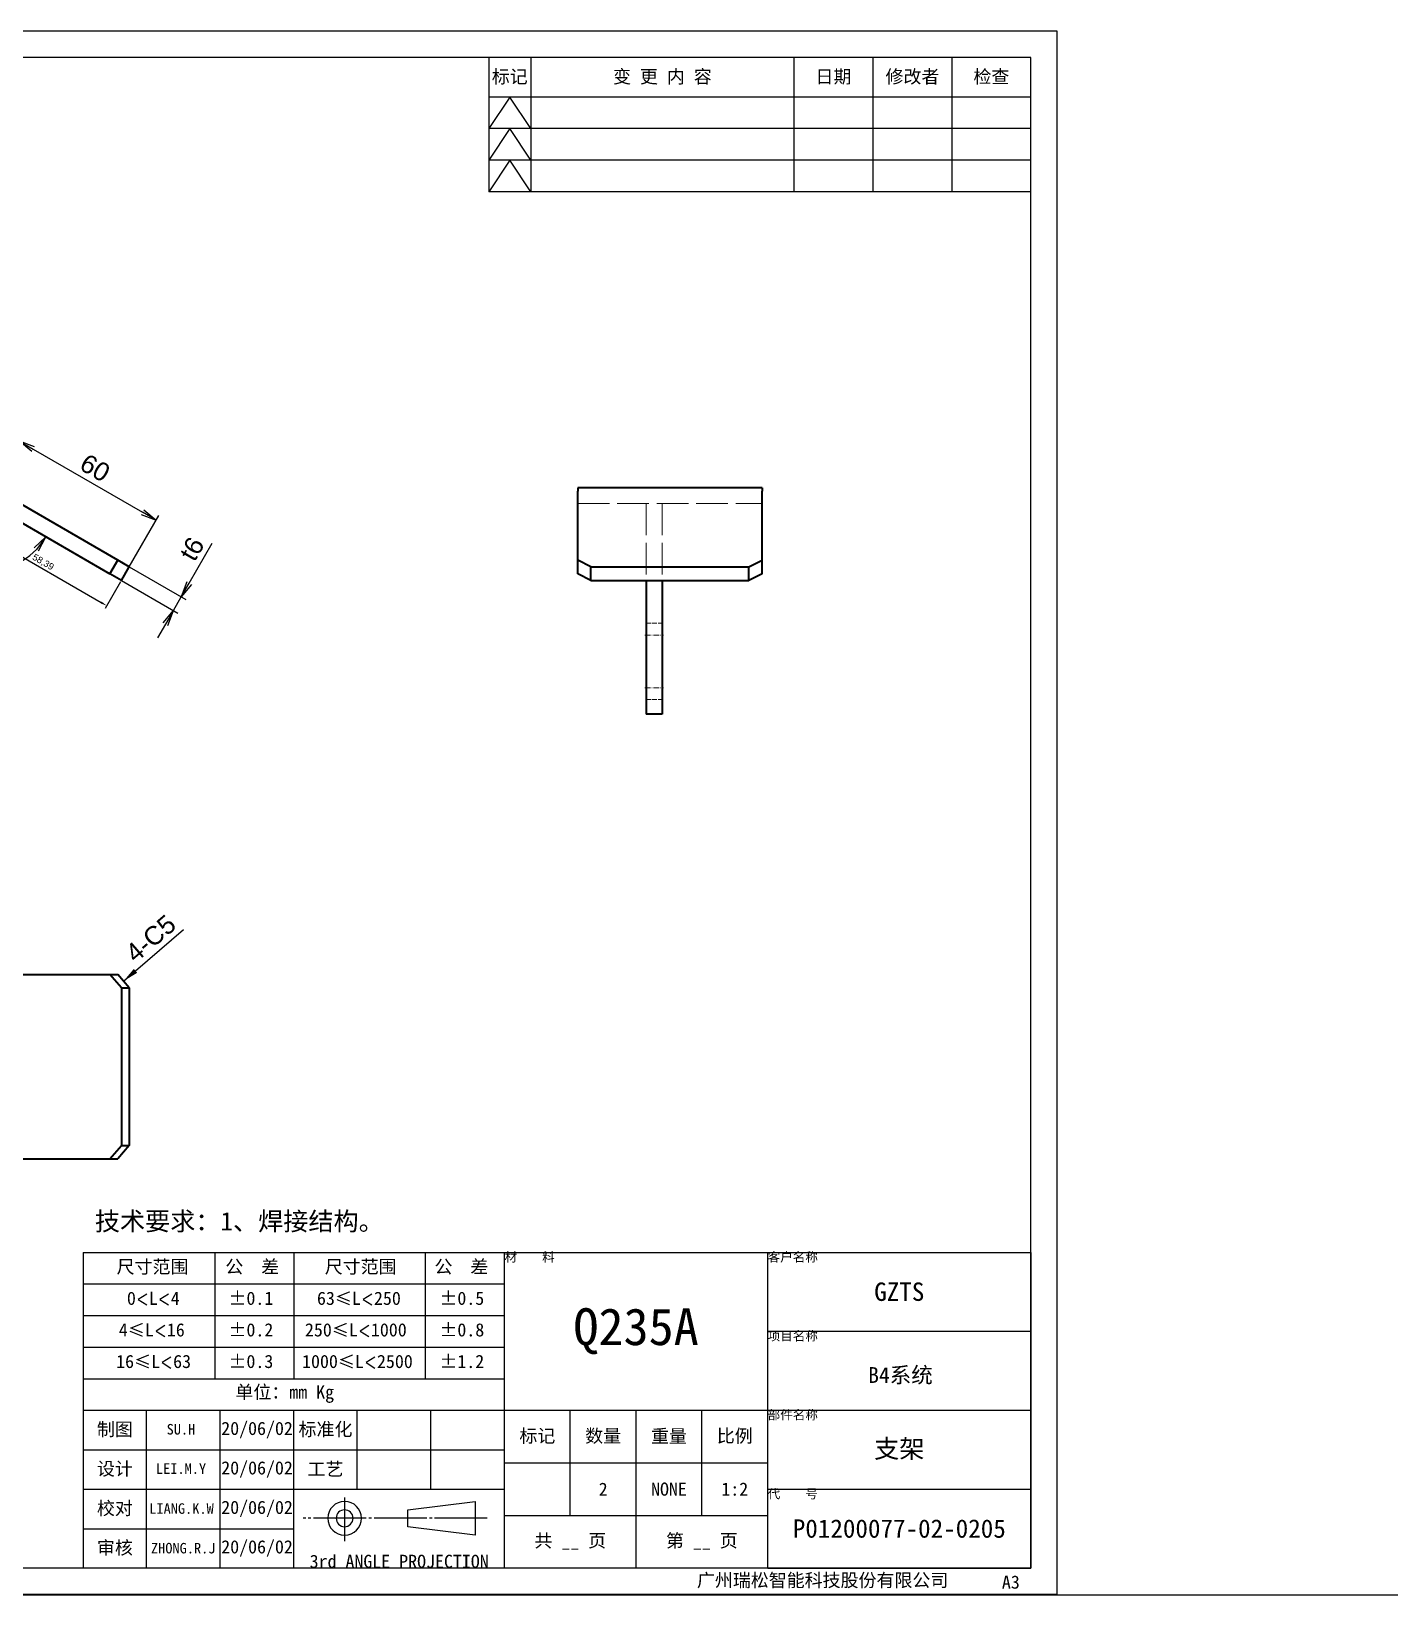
# Model space of a CAD drawing. Header units: millimetres. Extents: x -1727 to 307483, y -92648 to 6637.
# Drawn here: x 9559 to 10075, y 2062 to 2656 of the extents above; entities that cross this region are included whole.
import ezdxf

# ---------------------------------------------------------------- set-up
doc = ezdxf.new("R2010")
doc.units = ezdxf.units.MM
for name, pattern in [('CENTER-HOKUTO', [23, 20, -1, 1, -1]), ('DASHDOT', [18.5, 12, -3, 0.5, -3]), ('DASHED', [15, 12, -3]), ('HIDDEN-HOKUTO', [3.8, 2.5, -1.3])]:
    doc.linetypes.add(name, pattern=pattern)
for name, color, linetype in [('AM_7', 2, 'CENTER-HOKUTO'), ('AM_HID', 1, 'HIDDEN-HOKUTO'), ('AM_VIS', 7, 'Continuous'), ('TITLE_FRAME', 7, 'Continuous'), ('WORD_DIM', 253, 'Continuous')]:
    doc.layers.add(name, color=color, linetype=linetype)
doc.layers.add('SOLID LINE', color=7, linetype='Continuous', lineweight=30)
doc.styles.get("Standard").update_dxf_attribs({"font": 'arial.ttf'})
doc.dimstyles.new('ISO-25', dxfattribs={"dimtxt": 2.5, "dimasz": 2.5, "dimexe": 1.25, "dimexo": 0.625, "dimtad": 1, "dimtxsty": 'Standard', "dimcen": 2.5, "dimadec": 0, "dimazin": 0, "dimtfac": 1, "dimtmove": 0, "dimatfit": 3, "dimfxl": 0, "dimarcsym": 0})
doc.dimstyles.new('RS-1-2', dxfattribs={"dimscale": 2, "dimtxt": 3.5, "dimasz": 3, "dimexe": 1, "dimexo": 0, "dimgap": 1, "dimtad": 3, "dimdsep": 46, "dimtxsty": 'Standard', "dimblk1": 'OPEN', "dimblk2": 'OPEN', "dimsah": 1, "dimcen": 0, "dimclrd": 256, "dimclre": 256, "dimclrt": 3, "dimadec": 0, "dimazin": 0, "dimtfac": 1, "dimtmove": 0, "dimatfit": 3, "dimfxl": 0, "dimtolj": 1, "dimtzin": 0, "dimarcsym": 0})

# ---------------------------------------------------------------- blocks, each defined once
blk = doc.blocks.new('_OPEN')
at = {"color": 0}
for p, q in [((-1, 0.167), (0, 0)), ((-1, -0.167), (0, 0)), ((0, 0), (-1, 0))]:
    blk.add_line(p, q, dxfattribs=at)
blk = doc.blocks.new('*D160')
at = {"layer": 'DEFPOINTS', "color": 0, "linetype": 'Continuous', "transparency": 16777216}
for p in [(9544.51, 2482.36), (9606.68, 2470.04), (9596.47, 2452.36)]:
    blk.add_point(p, dxfattribs=at)
at = {"layer": 'WORD_DIM', "linetype": 'Continuous', "lineweight": -2, "transparency": 16777216}
for p, q in [((9544.51, 2482.36), (9555.72, 2501.78)), ((9559.92, 2497.04), (9601.48, 2473.04)), ((9596.47, 2452.36), (9607.68, 2471.78))]:
    blk.add_line(p, q, dxfattribs=at)
at = {"layer": 'WORD_DIM', "linetype": 'Continuous', "lineweight": -2, "transparency": 16777216, "xscale": 6, "yscale": 6, "zscale": 6}
for p, rotation in [((9554.72, 2500.04), 149.9998102892963), ((9606.68, 2470.04), 329.9998102892963)]:
    blk.add_blockref('_OPEN', p, dxfattribs=dict(at, rotation=rotation))
at = {"layer": 'WORD_DIM', "color": 3, "linetype": 'Continuous', "transparency": 16777216, "insert": (9583.49, 2489.87), "char_height": 7, "attachment_point": 5, "rotation": 329.99981}
blk.add_mtext('\\A1;60', dxfattribs=at)
blk = doc.blocks.new('*D163')
at = {"layer": 'DEFPOINTS', "color": 0, "linetype": 'Continuous', "transparency": 16777216}
for p in [(9296.11, 2476.36), (9542.9, 2476.36), (9542.9, 2476.36), (9526.66, 2457), (9589.14, 2449.66)]:
    blk.add_point(p, dxfattribs=at)
at = {"layer": 'WORD_DIM', "linetype": 'Continuous', "lineweight": -2, "transparency": 16777216}
blk.add_arc((9542.9, 2476.36), 25.27, 193.63718, 316.36243, dxfattribs=at)
at = {"layer": 'WORD_DIM', "linetype": 'Continuous', "lineweight": -2, "transparency": 16777216, "xscale": 6, "yscale": 6, "zscale": 6}
for p, rotation in [((9517.63, 2476.36), 96.81859037077268), ((9564.78, 2463.72), 53.18102066470454)]:
    blk.add_blockref('_OPEN', p, dxfattribs=dict(at, rotation=rotation))
at = {"layer": 'WORD_DIM', "color": 3, "linetype": 'Continuous', "transparency": 16777216, "insert": (9537.8, 2457.33), "char_height": 7, "attachment_point": 5, "rotation": 344.99981}
blk.add_mtext('\\A1;150°', dxfattribs=at)
blk = doc.blocks.new('*D174')
at = {"layer": 'DEFPOINTS', "color": 0, "linetype": 'Continuous', "transparency": 16777216}
for p in [(9596.47, 2452.36), (9593.47, 2447.16), (9616.25, 2440.93)]:
    blk.add_point(p, dxfattribs=at)
at = {"layer": 'WORD_DIM', "linetype": 'Continuous', "lineweight": -2, "transparency": 16777216}
for p, q in [((9619.25, 2446.13), (9628.02, 2461.31)), ((9596.47, 2452.36), (9617.98, 2439.93)), ((9593.47, 2447.16), (9614.98, 2434.74)), ((9613.25, 2435.74), (9616.25, 2440.93)), ((9610.25, 2430.54), (9607.25, 2425.34))]:
    blk.add_line(p, q, dxfattribs=at)
at = {"layer": 'WORD_DIM', "linetype": 'Continuous', "lineweight": -2, "transparency": 16777216, "xscale": 6, "yscale": 6, "zscale": 6}
for p, rotation in [((9616.25, 2440.93), 239.9999238533897), ((9613.25, 2435.74), 59.99992385338972)]:
    blk.add_blockref('_OPEN', p, dxfattribs=dict(at, rotation=rotation))
at = {"layer": 'WORD_DIM', "color": 3, "linetype": 'Continuous', "transparency": 16777216, "insert": (9620.31, 2459.11), "char_height": 7, "attachment_point": 5, "rotation": 59.99992}
blk.add_mtext('\\A1;t6', dxfattribs=at)
blk = doc.blocks.new('*D191')
at = {"color": 0, "lineweight": -2, "transparency": 16777216}
for p, q in [((9542.59, 2475.81), (9536.71, 2465.64)), ((9539.5, 2465.47), (9585.74, 2438.78)), ((9593.16, 2446.62), (9587.28, 2436.44))]:
    blk.add_line(p, q, dxfattribs=at)
at = {"color": 0, "transparency": 16777216}
for points in [[(9539.71, 2465.83), (9539.29, 2465.11), (9537.34, 2466.72)], [(9585.95, 2439.14), (9585.53, 2438.42), (9587.91, 2437.53)]]:
    blk.add_solid(points, dxfattribs=at)
at = {"layer": 'DEFPOINTS', "color": 0, "transparency": 16777216}
for p in [(9542.9, 2476.36), (9593.47, 2447.16), (9587.91, 2437.53)]:
    blk.add_point(p, dxfattribs=at)
at = {"color": 0, "transparency": 16777216, "insert": (9563.69, 2453.97), "char_height": 2.5, "attachment_point": 5, "rotation": 329.99962}
blk.add_mtext('58,39', dxfattribs=at)

msp = doc.modelspace()

# ---------------------------------------------------------------- linework, layer by layer
at = {"color": 7, "lineweight": 35}
for p, q in [((9592.13769, 2454.85595), (9546.81817, 2481.02138)), ((9836.8975, 2482.35595), (9766.8975, 2482.35595)), ((9766.8975, 2454.85595), (9766.8975, 2481.0162)), ((9836.8975, 2454.85595), (9836.8975, 2481.0162)), ((9542.89935, 2476.35595), (9589.13769, 2449.65982)), ((9771.8975, 2452.35595), (9831.8975, 2452.35595)), ((9771.8975, 2447.15982), (9831.8975, 2447.15982)), ((9792.8975, 2447.15973), (9792.8975, 2396.35595)), ((9798.8975, 2447.15973), (9798.8975, 2396.35595)), ((9544.05957, 2297.36971), (9589.13769, 2297.36971)), ((9593.46777, 2292.36971), (9593.46777, 2232.36971)), ((9596.46777, 2292.36971), (9596.46777, 2232.36971)), ((9544.05957, 2227.36971), (9589.13769, 2227.36971))]:
    msp.add_line(p, q, dxfattribs=at)
at = {"color": 7, "lineweight": 35, "ltscale": 0.033494}
for p, q in [((9766.8975, 2482.35595), (9766.8975, 2481.0162)), ((9836.8975, 2482.35595), (9836.8975, 2481.0162))]:
    msp.add_line(p, q, dxfattribs=at)
at = {"color": 7, "lineweight": 35, "ltscale": 0.15}
for p, q in [((9589.13769, 2449.65982), (9592.13769, 2454.85595)), ((9593.46777, 2447.15982), (9596.46777, 2452.35595)), ((9798.8975, 2396.35595), (9792.8975, 2396.35595))]:
    msp.add_line(p, q, dxfattribs=at)
at = {"color": 7, "lineweight": 35, "ltscale": 0.124999}
for p, q in [((9596.46777, 2452.35595), (9592.13769, 2454.85595)), ((9593.46777, 2447.15982), (9589.13769, 2449.65982))]:
    msp.add_line(p, q, dxfattribs=at)
at = {"color": 7, "lineweight": 35, "ltscale": 0.129903}
for p, q in [((9766.8975, 2449.65982), (9766.8975, 2454.85595)), ((9836.8975, 2449.65982), (9836.8975, 2454.85595)), ((9771.8975, 2447.15982), (9771.8975, 2452.35595)), ((9831.8975, 2447.15982), (9831.8975, 2452.35595))]:
    msp.add_line(p, q, dxfattribs=at)
at = {"color": 7, "lineweight": 35, "ltscale": 0.139754}
for p, q in [((9771.8975, 2452.35595), (9766.8975, 2454.85595)), ((9831.8975, 2452.35595), (9836.8975, 2454.85595)), ((9771.8975, 2447.15982), (9766.8975, 2449.65982)), ((9836.8975, 2449.65982), (9831.8975, 2447.15982))]:
    msp.add_line(p, q, dxfattribs=at)
at = {"color": 7, "lineweight": 35, "ltscale": 0.075}
for p, q in [((9589.13769, 2297.36971), (9592.13769, 2297.36971)), ((9593.46777, 2292.36971), (9596.46777, 2292.36971)), ((9593.46777, 2232.36971), (9596.46777, 2232.36971)), ((9589.13769, 2227.36971), (9592.13769, 2227.36971))]:
    msp.add_line(p, q, dxfattribs=at)
at = {"color": 7, "lineweight": 35, "ltscale": 0.165359}
for p, q in [((9593.46777, 2292.36971), (9589.13769, 2297.36971)), ((9596.46777, 2292.36971), (9592.13769, 2297.36971)), ((9589.13769, 2227.36971), (9593.46777, 2232.36971)), ((9596.46777, 2232.36971), (9592.13769, 2227.36971))]:
    msp.add_line(p, q, dxfattribs=at)
msp.add_line((948.78877, 2061.71112), (37575.47155, 2061.71112))
at = {"layer": 'AM_7', "color": 2, "linetype": 'DASHDOT', "lineweight": 13, "ltscale": 0.17998}
for p, q in [((9792.29789, 2426.35595), (9799.49711, 2426.35595)), ((9792.29789, 2406.35595), (9799.49711, 2406.35595))]:
    msp.add_line(p, q, dxfattribs=at)
at = {"layer": 'AM_HID', "color": 1, "linetype": 'DASHED', "lineweight": 13}
for p, q in [((9766.8975, 2476.35595), (9836.8975, 2476.35595)), ((9792.8975, 2476.35595), (9792.8975, 2447.15973)), ((9798.8975, 2476.35595), (9798.8975, 2447.15973)), ((9771.8975, 2452.35595), (9831.8975, 2452.35595)), ((9771.8975, 2447.15982), (9831.8975, 2447.15982))]:
    msp.add_line(p, q, dxfattribs=at)
at = {"layer": 'AM_HID', "color": 1, "linetype": 'DASHED', "lineweight": 13, "ltscale": 0.15}
for p, q in [((9589.13769, 2449.65982), (9592.13769, 2454.85595)), ((9792.8975, 2430.85595), (9798.8975, 2430.85595)), ((9792.8975, 2430.85595), (9798.8975, 2430.85595)), ((9792.8975, 2401.85595), (9798.8975, 2401.85595)), ((9792.8975, 2401.85595), (9798.8975, 2401.85595))]:
    msp.add_line(p, q, dxfattribs=at)
at = {"layer": 'AM_HID', "color": 1, "linetype": 'DASHED', "lineweight": 13, "ltscale": 0.139754}
for p, q in [((9771.8975, 2452.35595), (9766.8975, 2454.85595)), ((9836.8975, 2454.85595), (9831.8975, 2452.35595)), ((9771.8975, 2447.15982), (9766.8975, 2449.65982)), ((9831.8975, 2447.15982), (9836.8975, 2449.65982))]:
    msp.add_line(p, q, dxfattribs=at)
at = {"layer": 'AM_HID', "color": 1, "linetype": 'DASHED', "lineweight": 13, "ltscale": 0.129903}
for p, q in [((9771.8975, 2452.35595), (9771.8975, 2447.15982)), ((9831.8975, 2452.35595), (9831.8975, 2447.15982))]:
    msp.add_line(p, q, dxfattribs=at)
at = {"layer": 'AM_VIS', "linetype": 'Continuous'}
for p, q in [((9939.02432, 2645.80459), (9159.02432, 2645.80459)), ((9939.02432, 2071.80459), (9939.02432, 2645.80459)), ((9939.02432, 2071.80459), (9159.02432, 2071.80459))]:
    msp.add_line(p, q, dxfattribs=at)
at = {"layer": 'TITLE_FRAME', "linetype": 'Continuous'}
for p, q in [((9733.02432, 2645.80459), (9733.02432, 2594.80459)), ((9749.02432, 2645.80459), (9749.02432, 2594.80459)), ((9849.02432, 2594.80459), (9849.02432, 2645.80459)), ((9879.02432, 2645.80459), (9879.02432, 2594.80459)), ((9909.02432, 2645.80459), (9909.02432, 2594.80459)), ((9939.02432, 2594.80459), (9939.02432, 2645.80459)), ((9939.02432, 2630.80459), (9733.02432, 2630.80459)), ((9741.02432, 2630.80459), (9733.02432, 2618.80459)), ((9749.02432, 2618.80459), (9741.02432, 2630.80459)), ((9939.02432, 2618.80459), (9733.02432, 2618.80459)), ((9741.02432, 2618.80459), (9733.02432, 2606.80459)), ((9749.02432, 2606.80459), (9741.02432, 2618.80459)), ((9939.02432, 2606.80459), (9733.02432, 2606.80459)), ((9741.02432, 2606.80459), (9733.02432, 2594.80459)), ((9749.02432, 2594.80459), (9741.02432, 2606.80459)), ((9939.02432, 2594.80459), (9733.02432, 2594.80459)), ((9579.02432, 2191.80459), (9939.02432, 2191.80459)), ((9579.02432, 2191.80459), (9579.02432, 2071.80459)), ((9629.02432, 2191.80459), (9629.02432, 2143.80459)), ((9659.02432, 2191.80459), (9659.02432, 2143.80459)), ((9709.02432, 2143.80459), (9709.02432, 2191.80459)), ((9739.02432, 2071.80459), (9739.02432, 2191.80459)), ((9839.02432, 2071.80459), (9839.02432, 2191.80459)), ((9579.02432, 2179.80459), (9739.02432, 2179.80459)), ((9579.02432, 2167.80459), (9739.02432, 2167.80459)), ((9839.02432, 2161.80459), (9939.02432, 2161.80459)), ((9579.02432, 2155.80459), (9739.02432, 2155.80459)), ((9579.02432, 2143.80459), (9739.02432, 2143.80459)), ((9579.02432, 2131.80459), (9939.02432, 2131.80459)), ((9603.02432, 2071.80459), (9603.02432, 2131.80459)), ((9631.02432, 2071.80459), (9631.02432, 2131.80459)), ((9659.02432, 2071.80459), (9659.02432, 2131.80459)), ((9683.02432, 2101.80459), (9683.02432, 2131.80459)), ((9711.02432, 2101.80459), (9711.02432, 2131.80459)), ((9764.02432, 2091.80459), (9764.02432, 2131.80459)), ((9789.02432, 2071.80459), (9789.02432, 2131.80459)), ((9814.02432, 2091.80459), (9814.02432, 2131.80459)), ((9579.02432, 2116.80459), (9739.02432, 2116.80459)), ((9739.02432, 2111.80459), (9839.02432, 2111.80459)), ((9579.02432, 2101.80459), (9739.02432, 2101.80459)), ((9839.02432, 2101.80459), (9939.02432, 2101.80459)), ((9739.02432, 2091.80459), (9839.02432, 2091.80459)), ((9579.02432, 2086.80459), (9659.02432, 2086.80459))]:
    msp.add_line(p, q, dxfattribs=at)
at = {"layer": 'TITLE_FRAME', "color": 2, "linetype": 'CENTER-HOKUTO'}
for p, q in [((9678.29329, 2098.64143), (9678.29329, 2082.10383)), ((9732.50449, 2090.76943), (9662.48849, 2090.76943))]:
    msp.add_line(p, q, dxfattribs=at)
at = {"layer": 'TITLE_FRAME', "color": 3, "linetype": 'Continuous'}
for p, q in [((9702.29329, 2093.96943), (9727.89329, 2097.16943)), ((9727.89329, 2097.16943), (9727.89329, 2084.36943)), ((9702.29329, 2087.56943), (9702.29329, 2093.96943)), ((9727.89329, 2084.36943), (9702.29329, 2087.56943))]:
    msp.add_line(p, q, dxfattribs=at)
for radius in [6.4, 3.2]:
    msp.add_arc((9678.29329, 2090.76943), radius, 0, 359.98938268, dxfattribs=at)
at = {"layer": 'WORD_DIM', "linetype": 'Continuous'}
for p, q in [((9949.02432, 2655.80459), (9109.02432, 2655.80459)), ((9949.02432, 2061.80459), (9949.02432, 2655.80459)), ((9939.02432, 2191.80459), (9939.02432, 2071.80459)), ((9839.02432, 2071.80459), (9939.02432, 2071.80459)), ((9949.02432, 2061.80459), (9109.02432, 2061.80459))]:
    msp.add_line(p, q, dxfattribs=at)

# ---------------------------------------------------------------- texts
at = {"layer": 'SOLID LINE', "ltscale": 0.5}
for s, insert, char_height, width, attachment_point in [('\\pt30;{\\fSimHei|b0|i0|c134|p2;\\C3;标记}', (9741.02432, 2638.30459), 5, 16, 5), ('\\pt30;{\\fSimHei|b0|i0|c134|p2;\\C3;变 更 内 容}', (9799.02432, 2638.30459), 5, 100, 5), ('\\pt30;{\\fSimHei|b0|i0|c134|p2;\\C3;日期}', (9864.02432, 2638.30459), 5, 30, 5), ('\\pt30;{\\fSimHei|b0|i0|c134|p2;\\C3;修改者}', (9894.02432, 2638.30459), 5, 30, 5), ('\\pt30;{\\fSimHei|b0|i0|c134|p2;\\C3;检查}', (9924.02432, 2638.30459), 5, 30, 5), ('{\\fSimHei|b0|i0|c134|p2;\\C3;技术要求：1、焊接结构。}', (9583.39556, 2207.13868), 7, 214.0353574, 1), ('{\\fSimHei|b0|i0|c134|p2;\\C3;材    料}', (9739.02432, 2191.80459), 3.5, 100, 1), ('\\pt21;{\\fSimHei|b0|i0|c134|p2;\\C3;客户名称}', (9839.02432, 2191.80459), 3.5, 100, 1), ('\\pt30;{\\fSimHei|b0|i0|c134|p2;\\C3;尺寸范围}', (9591.66425, 2188.86246), 5, 90.6030377, 1), ('\\pt30;{\\fSimHei|b0|i0|c134|p2;\\C3;公  差}', (9632.97173, 2188.86246), 5, 90.6030377, 1), ('\\pt30;{\\fSimHei|b0|i0|c134|p2;\\C3;尺寸范围}', (9670.75915, 2188.86246), 5, 90.6030377, 1), ('\\pt30;{\\fSimHei|b0|i0|c134|p2;\\C3;公  差}', (9712.43645, 2188.86246), 5, 90.6030377, 1), ('{\\fSimHei|b0|i0|c134|p2;\\C3;GZTS}', (9889.02432, 2176.80459), 7, 100, 5), ('\\pt30;{\\fSimHei|b0|i0|c134|p2;\\C3;0\\Fromans,bigfont|c134;\\H0.9583x;<\\fSimHei|b0|i0|c134|p2;\\H1.044x;L\\Fromans,bigfont|c134;\\H0.9583x;<\\fSimHei|b0|i0|c134|p2;\\H1.044x;4}', (9595.58539, 2176.86246), 5, 90.6030377, 1), ('\\pt30;{\\fSimHei|b0|i0|c134|p2;\\C3;%%P0.1}', (9634.189, 2176.86246), 5, 90.6030377, 1), ('\\pt30;{\\fSimHei|b0|i0|c134|p2;\\C3;63\\H0.9583x;≤\\H1.044x;L\\Fromans,bigfont|c134;\\H0.9579x;<\\fSimHei|b0|i0|c134|p2;\\H1.044x;250}', (9667.79169, 2176.86246), 5, 90.6030377, 1), ('\\pt30;{\\fSimHei|b0|i0|c134|p2;\\C3;%%P0.5}', (9714.32966, 2176.86246), 5, 90.6030377, 1), ('\\pt84;{\\fSimHei|b0|i0|c134|p2;\\C3;Q235A}', (9789.02432, 2161.80459), 14, 100, 5), ('\\pt30;{\\fSimHei|b0|i0|c134|p2;\\C3;4\\H0.9583x;≤\\H1.043x;L\\Fromans,bigfont|c134;\\H0.9588x;<\\fSimHei|b0|i0|c134|p2;\\H1.043x;16}', (9592.51735, 2164.86246), 5, 90.6030377, 1), ('\\pt30;{\\fSimHei|b0|i0|c134|p2;\\C3;%%P0.2}', (9634.189, 2164.86246), 5, 90.6030377, 1), ('\\pt30;{\\fSimHei|b0|i0|c134|p2;\\C3;250\\H0.9583x;≤\\H1.044x;L\\Fromans,bigfont|c134;\\H0.9579x;<\\fSimHei|b0|i0|c134|p2;\\H1.044x;1000}', (9663.22641, 2164.86246), 5, 90.6030377, 1), ('\\pt30;{\\fSimHei|b0|i0|c134|p2;\\C3;%%P0.8}', (9714.32966, 2164.86246), 5, 90.6030377, 1), ('\\pt21;{\\fSimHei|b0|i0|c134|p2;\\C3;项目名称}', (9839.02432, 2161.80459), 3.5, 100, 1), ('\\pt30;{\\fSimHei|b0|i0|c134|p2;\\C3;16\\H0.9583x;≤\\H1.044x;L\\Fromans,bigfont|c134;\\H0.9579x;<\\fSimHei|b0|i0|c134|p2;\\H1.044x;63}', (9591.48726, 2152.86246), 5, 90.6030377, 1), ('\\pt30;{\\fSimHei|b0|i0|c134|p2;\\C3;%%P0.3}', (9634.189, 2152.86246), 5, 90.6030377, 1), ('\\pt30;{\\fSimHei|b0|i0|c134|p2;\\C3;%%P1.2}', (9714.32966, 2152.86246), 5, 90.6030377, 1), ('{\\fSimHei|b0|i0|c134|p2;\\C3; \\PB4系统}', (9889.47851, 2149.89214), 6, 120, 5), ('\\pt30;{\\fSimHei|b0|i0|c134|p2;\\C3;单位：mm Kg}', (9636.8199, 2141.24091), 5, 90.6030377, 1), ('\\pt30;{\\fSimHei|b0|i0|c134|p2;\\C3;制图}', (9591.02432, 2124.30459), 5, 24, 5), ('\\pt30;{\\fSimHei|b0|i0|c134|p2;\\C3;20/06/02}', (9645.02432, 2124.30459), 5, 28, 5), ('\\pt30;{\\fSimHei|b0|i0|c134|p2;\\C3;标准化}', (9671.02432, 2124.30459), 5, 24, 5), ('\\pt21;{\\fSimHei|b0|i0|c134|p2;\\C3;部件名称}', (9839.02432, 2131.80459), 3.5, 100, 1), ('{\\fSimHei|b0|i0|c134|p2;\\C3;SU.H}', (9616.11243, 2124.56082), 4, 22.4, 5), ('\\pt30;{\\fSimHei|b0|i0|c134|p2;\\C3;标记}', (9751.52432, 2121.80459), 5, 25, 5), ('\\pt30;{\\fSimHei|b0|i0|c134|p2;\\C3;数量}', (9776.52432, 2121.80459), 5, 25, 5), ('\\pt30;{\\fSimHei|b0|i0|c134|p2;\\C3;重量}', (9801.52432, 2121.80459), 5, 25, 5), ('\\pt30;{\\fSimHei|b0|i0|c134|p2;\\C3;比例}', (9826.52432, 2121.80459), 5, 25, 5), ('{\\fSimHei|b0|i0|c134|p2;\\C3;支架}', (9889.02432, 2116.80459), 7, 100, 5), ('\\pt30;{\\fSimHei|b0|i0|c134|p2;\\C3;设计}', (9591.02432, 2109.30459), 5, 24, 5), ('{\\fSimHei|b0|i0|c134|p2;\\C3;LEI.M.Y}', (9616.14847, 2109.61513), 4, 22.4, 5), ('\\pt30;{\\fSimHei|b0|i0|c134|p2;\\C3;20/06/02}', (9645.02432, 2109.30459), 5, 28, 5), ('\\pt30;{\\fSimHei|b0|i0|c134|p2;\\C3;工艺}', (9671.02432, 2109.30459), 5, 24, 5), ('\\pt30;{\\fSimHei|b0|i0|c134|p2;\\C3;2}', (9776.52432, 2101.80459), 5, 25, 5), ('\\pt30;{\\fSimHei|b0|i0|c134|p2;\\C3;NONE}', (9801.52432, 2101.80459), 5, 25, 5), ('\\pt30;{\\fSimHei|b0|i0|c134|p2;\\C3;1:2}', (9826.52432, 2101.80459), 5, 25, 5), ('\\pt30;{\\fSimHei|b0|i0|c134|p2;\\C3;校对}', (9591.02432, 2094.30459), 5, 24, 5), ('\\pt30;{\\fSimHei|b0|i0|c134|p2;\\C3;20/06/02}', (9645.02432, 2094.30459), 5, 28, 5), ('\\pt21;{\\fSimHei|b0|i0|c134|p2;\\C3;代    号}', (9839.02432, 2101.80459), 3.5, 100, 1), ('{\\fSimHei|b0|i0|c134|p2;\\C3;LIANG.K.W}', (9616.32639, 2094.43091), 4, 22.4, 5), ('\\pt30;{\\fSimHei|b0|i0|c134|p2;\\C3;共 __ 页}', (9764.02432, 2081.80459), 5, 50, 5), ('\\pt30;{\\fSimHei|b0|i0|c134|p2;\\C3;第 __ 页}', (9814.02432, 2081.80459), 5, 50, 5), ('{\\fSimHei|b0|i0|c134|p2;\\C3;P01200077-02-0205}', (9889.02432, 2086.80459), 7, 100, 5), ('\\pt30;{\\fSimHei|b0|i0|c134|p2;\\C3;审核}', (9591.02432, 2079.30459), 5, 24, 5), ('\\pt24;{\\fSimHei|b0|i0|c134|p2;\\C3;ZHONG.R.J}', (9616.97716, 2079.37392), 4, 22.4, 5), ('\\pt30;{\\fSimHei|b0|i0|c134|p2;\\C3;20/06/02}', (9645.02432, 2079.30459), 5, 28, 5), ('{\\fSimHei|b0|i0|c134|p2;\\C3;3rd ANGLE PROJECTION}', (9699.02432, 2071.80459), 5, 80, 8), ('\\pt30;{\\fSimHei|b0|i0|c134|p2;\\C3;广州瑞松智能科技股份有限公司}', (9812.1522, 2069.73363), 5, 157.1236163, 1), ('\\pt30;{\\fSimHei|b0|i0|c134|p2;\\C3;A3}', (9928.00206, 2069.00978), 5, 157.1236163, 1)]:
    msp.add_mtext(s, dxfattribs=dict(at, insert=insert, char_height=char_height, width=width, attachment_point=attachment_point))
at = {"layer": 'SOLID LINE', "ltscale": 0.5, "insert": (9662.12901, 2152.86246), "char_height": 5, "width": 90.6030377, "attachment_point": 1, "line_spacing_factor": 0.72}
msp.add_mtext('\\pt30;{\\fSimHei|b0|i0|c134|p2;\\C3;1000\\H0.9583x;≤\\H1.044x;L\\Fromans,bigfont|c134;\\H0.9579x;<\\fSimHei|b0|i0|c134|p2;\\H1.044x;2500}', dxfattribs=at)
at = {"layer": 'WORD_DIM', "color": 3, "linetype": 'Continuous'}
msp.add_text('4-C5', height=7, rotation=40.6955637, dxfattribs=at).set_placement((9598.81684, 2301.54974))

# ---------------------------------------------------------------- dimensions: what is measured, and where the dimension line sits
dim = msp.add_aligned_dim(p1=(9542.89935, 2476.35595), p2=(9593.46777, 2447.15982), distance=-11.12345, dimstyle='ISO-25', override={"dimarcsym": 2})
dim.commit()
dim.dimension.update_dxf_attribs({"geometry": '*D191', "text_midpoint": (9563.68547, 2453.9671)})
at = {"layer": 'WORD_DIM', "linetype": 'Continuous'}
dim = msp.add_aligned_dim(p1=(9544.50664, 2482.35595), p2=(9596.46777, 2452.35595), distance=20.42443, dimstyle='RS-1-2', dxfattribs=at)
dim.commit()
dim.dimension.update_dxf_attribs({"geometry": '*D160', "text_midpoint": (9583.4865, 2489.87122)})
dim = msp.add_angular_dim_2l(base=(9526.6572, 2456.9994), line1=((9542.89935, 2476.35595), (9589.13769, 2449.65982)), line2=((9296.11431, 2476.35595), (9542.89935, 2476.35595)), dimstyle='RS-1-2', dxfattribs=at)
dim.commit()
dim.dimension.update_dxf_attribs({"geometry": '*D163', "text_midpoint": (9537.80205, 2457.33281)})
dim = msp.add_aligned_dim(p1=(9593.46777, 2447.15982), p2=(9596.46777, 2452.35595), distance=-22.84545, text='t<>', dimstyle='RS-1-2', dxfattribs=at)
dim.commit()
dim.dimension.update_dxf_attribs({"geometry": '*D174', "text_midpoint": (9620.30898, 2459.10722)})

# ---------------------------------------------------------------- leaders
msp.add_leader([(9594.30273, 2294.86971), (9617.04827, 2314.4309)], dimstyle='RS-1-2', dxfattribs=at)

doc.saveas('drawing.dxf')
